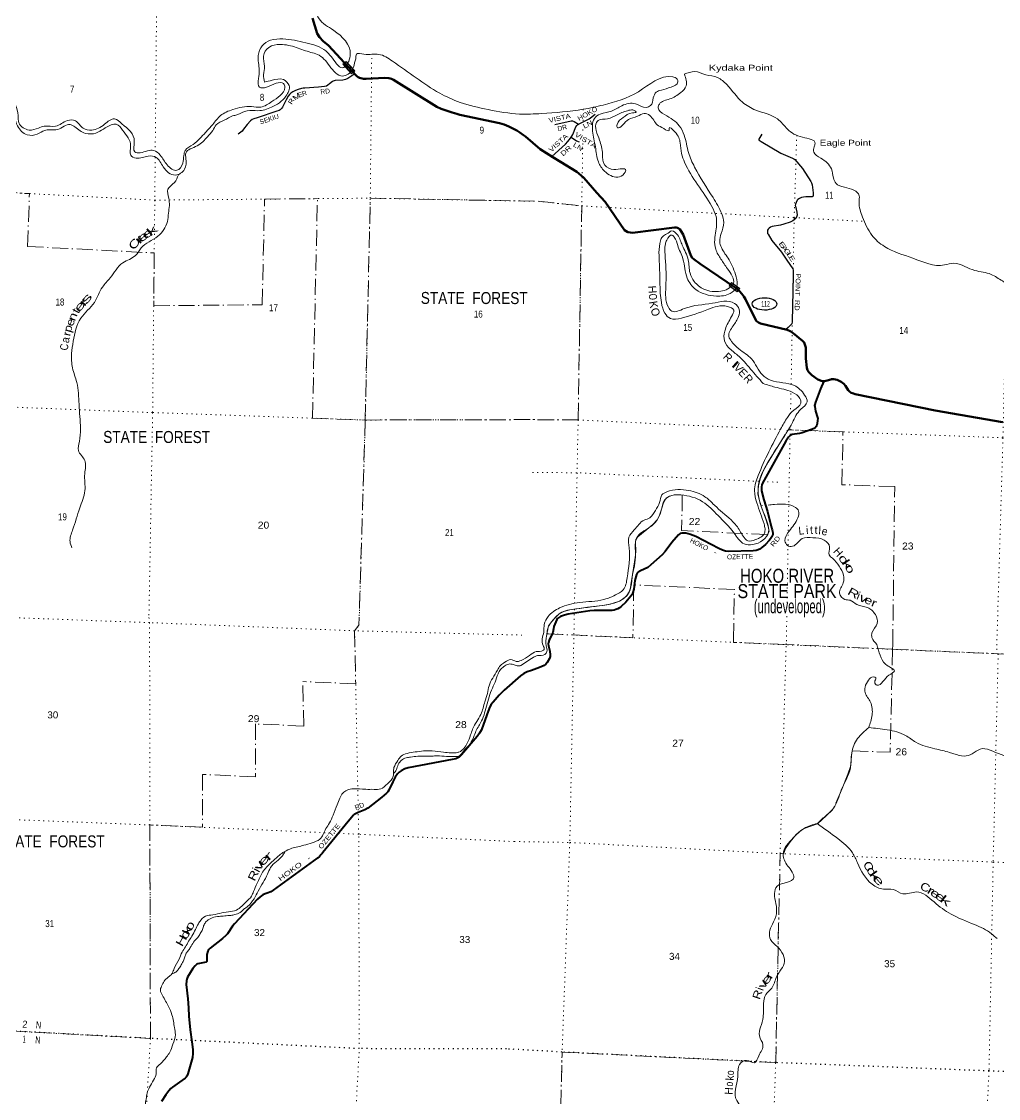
# Model space of a CAD drawing. Header units: feet. Extents: x -955330 to -733631, y 195788 to 387588.
# Drawn here: x -841218 to -816808, y 279188 to 306105 of the extents above; entities that cross this region are included whole.
import ezdxf
from ezdxf.enums import TextEntityAlignment as Align

# ---------------------------------------------------------------- set-up
doc = ezdxf.new("R2010")
doc.units = ezdxf.units.FT
doc.header["$LTSCALE"] = 80
doc.linetypes.add('DOT_DASHED', pattern=[7.7, 5, -1.2, 0.3, -1.2])
doc.linetypes.add('DOTTED', pattern=[1.5, 0.3, -1.2])
for name, color, linetype, lineweight in [('17', 7, 'Continuous', 25), ('23', 7, 'Continuous', 70), ('26', 7, 'Continuous', 40), ('29', 7, 'Continuous', 25), ('30', 7, 'Continuous', 35), ('39', 7, 'Continuous', 13), ('41', 7, 'Continuous', 13), ('44', 7, 'DOT_DASHED', 13), ('59', 7, 'Continuous', 13), ('6', 7, 'DOTTED', 25), ('7', 7, 'DOTTED', 13)]:
    doc.layers.add(name, color=color, linetype=linetype, lineweight=lineweight)
doc.layers.add('27', color=7, linetype='Continuous')
doc.layers.add('42', color=7, linetype='Continuous')

msp = doc.modelspace()

# ---------------------------------------------------------------- linework, layer by layer
at = {"layer": '17'}
msp.add_ellipse((-822654.31, 299046.83), major_axis=(309.24, -1), ratio=0.500121, dxfattribs=at)
at = {"layer": '23'}
msp.add_line((-828630.11, 303227.95), (-828262.36, 302913.47), dxfattribs=at)
for points in [[(-833947.87, 306187.31), (-833828.49, 305807.24), (-833770.27, 305710.63), (-833682.84, 305616.52), (-833549.57, 305506.59), (-832854.14, 304755.87), (-832829.88, 304733.59), (-832806.7, 304716.72), (-832777.19, 304699.85), (-832743.53, 304689.2), (-832708.7, 304681.93), (-832671.34, 304676.52), (-832606.85, 304674.11), (-832143.73, 304701.68), (-832041.16, 304691.88), (-831976.78, 304673.81), (-831925.8, 304645.24), (-830837.91, 303977.2), (-830730.09, 303925.87), (-830611.42, 303878.02), (-830456.07, 303828.14), (-830339.95, 303795.38), (-830263.44, 303776.56), (-829274.59, 303566.61), (-829155.12, 303528.15), (-829043.64, 303479.39), (-828839.4, 303378.99), (-828764.43, 303332.68), (-828672.01, 303263.78), (-828630.11, 303227.95)], [(-828262.36, 302913.47), (-827943.99, 302717.83), (-827753.66, 302600.84), (-827344.08, 302347.7), (-827231.2, 302261.2), (-827167.48, 302198.53), (-826840.05, 301819.86), (-826638.7, 301595.38), (-826154.2, 300894.1), (-826109.75, 300862.7), (-826068.49, 300841.8), (-826006.59, 300829.4), (-825955.81, 300827.36), (-824900.31, 300959.27), (-824863.51, 300960.93), (-824825.24, 300949.27), (-824770.12, 300912.12), (-824727.07, 300851.04), (-824689.98, 300781.1), (-824494.52, 300255.56), (-824460.85, 300201.74), (-824421.62, 300167.14), (-824258.5, 300050.59), (-823356.82, 299433.7), (-823333.62, 299416.04), (-823306.22, 299393.9), (-823278.82, 299367.54), (-823218.29, 299297.44), (-823169.69, 299232.78), (-823128.15, 299162.18), (-822889.6, 298674.16), (-822852.39, 298616.79), (-822806.97, 298580.14), (-822752.61, 298562.18), (-822088.18, 298396.91), (-822009.97, 298365.37), (-821934.43, 298316.93), (-821705.48, 298123.96), (-821662.22, 298080.67), (-821643.42, 298036.04), (-821623.95, 297959.13), (-821619.89, 297898.1), (-821622.03, 297685.9), (-821600.36, 297452.99), (-821575.7, 297391.41), (-821542.42, 297338.13), (-821468.87, 297266.34), (-821319.62, 297162.2), (-821257.9, 297133.35), (-821239.45, 297125.02), (-821207.98, 297116.7), (-821180.61, 297114.9), (-821168.65, 297115.85)], [(-821091.34, 297132.76), (-820996.94, 297159.6), (-820980.18, 297162.74), (-820956.74, 297164.98), (-820920.41, 297163.66), (-820883.53, 297158.32), (-820842.27, 297148.94), (-820808.65, 297136.68), (-820770.55, 297120.42), (-820742.1, 297103.38), (-820675.54, 297046.78), (-820632.98, 296998.49), (-820585.7, 296930.23), (-820560.39, 296893.91), (-820530.78, 296858.64), (-820487.52, 296828.67), (-820427.62, 296805.36), (-820392.88, 296795.45), (-818391.9, 296384.37), (-816707.36, 296088.96)], [(-821168.65, 297115.85), (-821158.07, 297116.7), (-821091.34, 297132.76)]]:
    msp.add_lwpolyline(points, dxfattribs=at)
at = {"layer": '26'}
for points in [[(-821168.65, 297115.85), (-821252.27, 296927.56), (-821382.43, 296589.14), (-821397.78, 296534.78), (-821400.82, 296509.11), (-821399.9, 296479.67), (-821377.78, 296364.24), (-821328.98, 296208.8), (-821324.51, 296179.76), (-821327.27, 296134.69), (-821340.63, 296055.61), (-821348.42, 296020.61), (-821365.88, 295981.05), (-821384.27, 295954.37), (-821394.85, 295941.96), (-821411.7, 295932.94), (-821575.12, 295878.4), (-821709.29, 295826.04), (-821746.97, 295814.06), (-821781.92, 295805.8), (-821966.08, 295781.8), (-821987.87, 295774.52), (-822012.69, 295758.88), (-822032.92, 295741.4), (-822055.31, 295714.38), (-822121.4, 295617.8), (-822702.63, 294566.15), (-822720.18, 294522.01), (-822729.82, 294479.22), (-822731.21, 294421.73), (-822727.62, 294379.1), (-822673.48, 294148.67), (-822577.15, 293858.05), (-822485.94, 293482.72), (-822460.99, 293403.34), (-822451.8, 293366.54), (-822444.44, 293311.34), (-822446.28, 293289.26), (-822453.64, 293252.46), (-822505.13, 293178.86), (-822536.39, 293134.7), (-822627.33, 293036.25), (-822719.01, 292957.78), (-822719.01, 292957.78), (-822757.88, 292927.69), (-822813.05, 292900.09), (-822859.02, 292885.37), (-822933.84, 292876.85), (-823545.82, 292860.53), (-823626.36, 292866.29), (-823705.8, 292891.81), (-823797.38, 292935.33), (-824369.72, 293231.58), (-824500.17, 293285.56), (-824560.85, 293303.96), (-824616.87, 293315.58), (-824673.02, 293320.52), (-824720.83, 293320.52), (-824763.12, 293309.48), (-824805.9, 293278.16), (-824972.47, 293082.24), (-825133.88, 292861.87), (-825210.88, 292776.81), (-825495.9, 292522.9), (-825572.24, 292461.83), (-825752.97, 292375.58), (-825810.34, 292340.74), (-825836.08, 292316.82), (-825853.01, 292288.35), (-825890.93, 292134.13), (-825916.07, 291920.31), (-825942.3, 291832.84), (-825963.88, 291784.15), (-825991.47, 291743.68), (-826118.4, 291596.85), (-826236.03, 291482.4), (-826277.41, 291450.2), (-826320.29, 291428.52), (-826373.03, 291406.04), (-826409.81, 291396.84), (-826461.29, 291385.8), (-826511.63, 291383.1), (-826911.06, 291385.87), (-827015.71, 291375.68), (-827561.84, 291294.73), (-827647.72, 291271.85), (-827754, 291233.08), (-827801.81, 291203.64), (-827825.72, 291181.56), (-827843.58, 291157.87), (-827916.64, 290980.7), (-827930.53, 290925.81), (-827942.42, 290833.71)], [(-827942.44, 290833.68), (-828038.3, 290640.35), (-828054.81, 290584.61), (-828058.93, 290551.57), (-828052.74, 290502.03), (-828020.45, 290366.06), (-828009.41, 290274.93), (-828013.54, 290231.58), (-828029.88, 290184.53), (-828087.24, 290085.27), (-828118.77, 290045.77), (-828160.03, 290012.74), (-828217.8, 289981.77), (-828272.24, 289961.62), (-828477.94, 289887.08), (-828580.93, 289847.58), (-828618.07, 289831.07), (-828665.52, 289806.29), (-828751.5, 289749.2)], [(-828751.5, 289749.2), (-829160.31, 289393.28), (-829284.67, 289267.33), (-829437.34, 289091.85), (-829488.92, 289023.72), (-829537.76, 288931.96), (-829594.26, 288780.73), (-829728.55, 288400.36), (-829772.61, 288314.57), (-829829.97, 288234.81), (-830224.45, 287775.74), (-830284.16, 287720.07), (-830315.23, 287701.42), (-830364.75, 287680.78), (-830456.06, 287656.4), (-831554.2, 287452.66), (-831640.58, 287426.13), (-831729.57, 287380.4), (-831785.28, 287343.24), (-831824.99, 287302.37), (-831884.31, 287217.31), (-831943.82, 287105.21), (-832038.99, 286894.96), (-832064.84, 286852.92), (-832097.85, 286817.83), (-832215.45, 286718.34), (-832568.26, 286446.22), (-832639.35, 286404.38), (-832809.48, 286334.58), (-832877.75, 286305.84), (-832906.63, 286289.32), (-832926.96, 286270.71), (-833056.4, 286110.35), (-833687.43, 285334.61), (-833703.93, 285311.9), (-833730.88, 285282.89), (-833774.08, 285239.65), (-833825.05, 285196.35), (-833829.15, 285194.5), (-834927.54, 284397.22), (-834991.5, 284355.93), (-835080.15, 284316.42), (-835131.8, 284300.19), (-835191.64, 284275.42), (-835259.72, 284227.94), (-835325.82, 284172.95), (-835898.28, 283553.89), (-835943.74, 283497.23), (-836074.4, 283306.61), (-836110.79, 283264.87), (-836200.04, 283190.55), (-836504.6, 282945.13), (-836523.43, 282928.35), (-836539.96, 282909.51), (-836551.28, 282889.13), (-836560.31, 282867.71), (-836585.58, 282782.55), (-836589.71, 282767.59), (-836590.51, 282756.02), (-836586.94, 282644.76), (-836588.94, 282613.01), (-836594.87, 282599.33), (-836605.15, 282592.98), (-836690.41, 282578.29), (-836810.37, 282552.9), (-836838.59, 282542.82), (-836877.79, 282505.66), (-836936.17, 282432.8), (-837073.84, 282218.23), (-837090.3, 282171.21), (-837100.61, 282125.79), (-837105.32, 282037.69), (-837065.4, 281678.47), (-837065.56, 281674.43), (-837044.25, 281453.35), (-837040.72, 281241.08), (-837005.94, 280904.29), (-836965.74, 280601.62), (-836937.09, 280412.56), (-836934.53, 280312.16), (-836947.08, 280214.98), (-837060.54, 279801.43), (-837084.12, 279749.59), (-837106.81, 279720.69), (-837131.35, 279695.24), (-837272.51, 279593.95), (-837448.28, 279471.92), (-837485.42, 279438.89), (-837539.06, 279379.02), (-837611.81, 279278.54), (-837717.26, 279113.16)]]:
    msp.add_lwpolyline(points, dxfattribs=at)
at = {"layer": '29'}
for points in [[(-832891.11, 304795.78), (-833067.3, 304679.21), (-833122.13, 304655.27), (-833191.77, 304637.06), (-833384.97, 304629.4), (-833429.95, 304616.83), (-833451.76, 304605.69), (-833521.29, 304549.41), (-833568.1, 304512.99), (-833602.57, 304493.59), (-833644.85, 304481.06), (-833794.49, 304461.9), (-834136.87, 304441.84), (-834183.2, 304437.53), (-834224.32, 304427.93), (-834308.16, 304405.19), (-834369.55, 304381.48), (-834442.8, 304344.83), (-834490.67, 304312), (-834523.6, 304284.46), (-834553.76, 304243.5), (-834608.18, 304148.82), (-834694.31, 303966.48), (-834721.81, 303930.9), (-834757.37, 303898.57), (-834778.91, 303885.63), (-834839.4, 303864.63), (-835329.06, 303699.78), (-835412.32, 303674.36), (-835453.69, 303653.61), (-835500.65, 303620.46), (-835581.38, 303535.07), (-835668.7, 303411.34), (-835709.1, 303368.21), (-835804.8, 303292.89)], [(-827971.75, 302734.89), (-827630.26, 303043.06), (-827566.9, 303109.52), (-827501.19, 303187.12), (-827468.87, 303236.71), (-827441.74, 303285.7), (-827366.31, 303476.35), (-827346.07, 303506.19), (-827324.52, 303525.59), (-827253.31, 303568.69), (-827034.96, 303677.01), (-826999.2, 303702.37), (-826884.58, 303794.08)], [(-827892.16, 303531.4), (-827487.48, 303624.25), (-827468.87, 303626.92), (-827449.48, 303622.61), (-827411.96, 303605.11), (-827304.95, 303537.44)], [(-827485.49, 303211.22), (-827350.2, 303126.6), (-827283.28, 303095.7)], [(-822718.96, 303287.25), (-822794.97, 303169.24), (-822796.94, 303152.67), (-822784.01, 303137.58), (-822735.6, 303106.36), (-822246.69, 302812.61), (-821954.55, 302691.31), (-821922.23, 302674.06), (-821898.23, 302653.53), (-821707.69, 302430.12), (-821495.55, 302111.05), (-821479.49, 302074.74), (-821466.56, 302027.31), (-821440.68, 301826.46), (-821438.55, 301759.98), (-821447.17, 301736.27), (-821461.61, 301724.42), (-821624.71, 301720.81), (-821678.77, 301714.72), (-821726.17, 301703.94), (-821777.88, 301682.38), (-821818.87, 301655.91), (-821833.89, 301637.11), (-821864.05, 301585.36), (-821881.29, 301537.94), (-821885.6, 301507.75), (-821883.12, 301489.02), (-821843.82, 301342.22), (-821840.36, 301264.14), (-821853.86, 301215.54), (-821870.52, 301186.53), (-821913.61, 301147.72), (-821950.23, 301121.85), (-822012.46, 301094.76), (-822168.91, 301039.93), (-822257.39, 301019.77), (-822460.16, 300985.46), (-822500.69, 300968.79), (-822537.32, 300942.92), (-822562.1, 300919.21), (-822576.1, 300889.02), (-822581.48, 300845.04), (-822576.1, 300809.26), (-822565.33, 300789.85), (-822468.76, 300634.82), (-822225.36, 300338.71), (-822099.84, 300144.11), (-821945.35, 299924.15), (-821936.31, 299890.55), (-821934.2, 299856.83), (-821934.2, 299755.68), (-821965.81, 298600.8), (-821975.29, 298553.39), (-821992.56, 298526.42), (-822047.35, 298473.36), (-822061.67, 298458.55), (-822119.01, 298404.58)]]:
    msp.add_lwpolyline(points, dxfattribs=at)
at = {"layer": '39'}
msp.add_line((-822738.93, 294004.5), (-822708.16, 294007.29), dxfattribs=at)
for points in [[(-837133.46, 309481.67), (-836573.01, 309010.73), (-836226.14, 308842.22), (-836032.85, 308794.49), (-835656.47, 308481.77), (-835314.93, 308113.96), (-835164.97, 307658.82), (-834902.85, 307273.92), (-834492.88, 307032.45), (-834274.27, 306794.31), (-834057.09, 306568.32), (-833885.16, 306366.24), (-833785.29, 306174.99), (-833417.93, 305884.78), (-833004.29, 305292.54), (-833043.35, 305104.62)], [(-835294.4, 304683.92), (-835278.63, 304890.87), (-835303.6, 305260.6), (-835205.74, 305498.65), (-834997.71, 305635.74), (-834685.67, 305670.08), (-834115.6, 305575.6), (-833615.21, 305370.96), (-833347.96, 305052.36), (-833199.76, 304945.9), (-833086.85, 305032.24), (-833043.35, 305104.62)], [(-835151.48, 304593.78), (-835169.13, 304775.82), (-835147.14, 304986.57), (-835175.38, 305243.58), (-835038.22, 305459.96), (-834752.55, 305533.61), (-834353.04, 305455.77), (-833985.89, 305332.83), (-833824.89, 305284.32), (-833521.92, 304996.59), (-833197.32, 304740.27), (-832945.34, 304911.94), (-832883.01, 305123.14), (-832862.63, 305170.72)], [(-832862.63, 305170.72), (-832851.12, 305287.16), (-832661.5, 305289.94), (-832288.78, 305285.67), (-831948.04, 305115.38), (-830770.03, 304316.4), (-830260.81, 304085.22), (-829557.69, 303905.02), (-828774.71, 303794.29), (-828228.19, 303806.17)], [(-828228.19, 303806.17), (-827183.02, 303912.58), (-826683.08, 304018.54), (-825805.75, 304351.94), (-824947.04, 304720.34), (-824838.57, 304665.93), (-824817.52, 304594.52), (-824988.37, 304467.52), (-825231.57, 304391.59), (-825358.81, 304339.71), (-825433.61, 304197.1), (-825500.55, 304003.75), (-825611.34, 303959.34), (-825875.46, 304049.69), (-826216.2, 304001.54), (-826474.03, 303867.61), (-826757.48, 303792.46), (-826904.95, 303682.87), (-826953.39, 303510.06), (-826949.17, 303366.76), (-826880.19, 302972.07), (-826803.99, 302595.88), (-826648.88, 302364.16), (-826322.85, 302215.03), (-826157.43, 302309.94), (-826126.94, 302407.73), (-826194.74, 302424.33), (-826421.28, 302406.34), (-826646.36, 302513.43), (-826702.48, 302796.05), (-826774.15, 303137.76), (-826860.69, 303383.61), (-826854.39, 303581.71), (-826812.26, 303628.08), (-826573.17, 303675.43), (-826322.52, 303783.38), (-826041.87, 303886.2), (-825908.96, 303883.38), (-825858.32, 303843.18), (-825953.96, 303822.44), (-826182.74, 303707.64), (-826337.43, 303535.65), (-826327.06, 303450.49), (-826203.22, 303516.63), (-826051.96, 303656.46), (-825824.68, 303737), (-825664.26, 303809.88), (-825523.42, 303758.32), (-825334.1, 303525.36), (-825169.04, 303428.52), (-825033.96, 303383.24), (-825039.36, 303443.99), (-824898.27, 303352.06), (-824761.29, 303074.58), (-824724.76, 302804.79), (-824651.63, 302588.17), (-823970.47, 301483.49), (-823864.63, 301231.36), (-823868.13, 300876.24), (-823898.25, 300649.25), (-823874.31, 300414.23), (-823741.95, 300169.22), (-823579.33, 299925.12), (-823431, 299560.74), (-823569.16, 299422.15), (-823748.99, 299366.12), (-824170.1, 299415.76), (-824407.56, 299608.09), (-824515.43, 299813.86), (-824559.28, 300146.49), (-824709.77, 300513.29), (-824827.74, 300770.4), (-824966.78, 300871.56), (-825097.4, 300795.69), (-825202.73, 300728.25), (-825251.68, 300627.87), (-825279.62, 300037.47), (-825228.9, 299080.89), (-825141.88, 298813.3), (-825006.58, 298681.21), (-824732.1, 298689.39), (-824057.12, 298913.09), (-823578.3, 298984.47), (-823423.3, 298888), (-823476.57, 298730.48), (-823631.33, 298419.21), (-823665.83, 298184.3), (-823550.8, 297958.08), (-823325.49, 297764.18), (-823002.01, 297419.36), (-822685.35, 297056.62)], [(-824655.89, 304787.07), (-824614.22, 304496.28), (-824742.48, 304329.38), (-825023.52, 304172.08), (-825281.17, 304042.19), (-825313.33, 303952.52), (-825149.44, 303783.06), (-824782.87, 303501.26), (-824658.3, 303262.58), (-824554.22, 302832.9), (-824400.92, 302468.03), (-823940.53, 301706.45), (-823720.58, 301298.78), (-823671.6, 301083.04), (-823736.22, 300804.83), (-823771.23, 300604.25), (-823731.31, 300457.47), (-823541.15, 300151.81), (-823364.44, 299723.52), (-823355.64, 299464.84), (-823515.75, 299307.17), (-823857.11, 299244.91), (-824366.1, 299404.73), (-824587.24, 299693.35), (-824693.14, 300173.57), (-824823.53, 300509.08), (-824907.79, 300715.61), (-824962.57, 300766.18), (-825097.4, 300639.74), (-825130.28, 300546.75), (-825133.42, 300199.69), (-825119.07, 299470.49), (-825054.57, 298965.55), (-824968.08, 298869.55), (-824663.12, 298929.09), (-823955.72, 299064.82), (-823403.61, 299060.87), (-823287.31, 298909.29), (-823302.97, 298736.27), (-823438.36, 298498.98), (-823546.64, 298236.48), (-823475.56, 298110.77), (-823296.37, 297922.58), (-822978.87, 297670.83), (-822705.98, 297275.36), (-822504.19, 297142.87), (-821907.43, 297008.11), (-821651.79, 296770.72), (-821588.79, 296598.87), (-821748.13, 296412.92), (-821956.01, 296085.42), (-822620.29, 295003.48), (-822811.63, 294473.41), (-822777.92, 294127.79), (-822581.99, 293569.32), (-822552.5, 293345.93), (-822948.75, 293031.27), (-823165.65, 293049.26), (-823419.52, 293326.96), (-823815.86, 293757.19), (-824199.72, 294104.22), (-824742.56, 294273.34), (-825038.49, 294235.67), (-825153.42, 294142.97), (-825235.27, 293885.57), (-825346.95, 293637.32), (-825534.29, 293456.42), (-825843.63, 293205.28), (-825878.86, 293091.51), (-825873.57, 292798.64), (-825960.05, 292206.88), (-826014.83, 291899.2), (-826238.83, 291641.22), (-826596.48, 291529.1), (-827366.25, 291423.97), (-827762.3, 291314.38), (-827967.52, 291106.68), (-828062.35, 290966.82), (-828083.58, 290843.39)], [(-824657.91, 304786.52), (-824400.9, 304855.88), (-824120.16, 304777.03), (-823827.07, 304703.79), (-823598.88, 304529.97), (-823205, 304089.73), (-822871.03, 303891.88), (-822330.49, 303670.35), (-822079.58, 303416.98), (-821701.6, 303211.47), (-821389.74, 303060.84), (-821415.86, 302970.96), (-821419.42, 302843.93), (-821250.62, 302694.47), (-820982.49, 302420.29), (-820931.67, 302200.44), (-820867.43, 302056.81), (-820655.73, 301966.35), (-820288.17, 301753.14), (-820291.04, 301595.8), (-820202.85, 301217.15), (-819972.6, 300768.74), (-819656.61, 300482.73), (-818945.92, 300188.4), (-818155.11, 300020.34), (-817929.34, 300066.62), (-817650.79, 299983.81), (-817397.18, 299883.75), (-816990.27, 299786.18), (-816709.31, 299620.53), (-816509.15, 299542.6), (-815941.74, 299519.92), (-815763.94, 299345.92), (-815405.58, 299106.8), (-815050.38, 299025.24), (-814733.9, 298842.15), (-814218.1, 298653.82), (-813618.67, 298625.95), (-813033.89, 298493.64), (-812632.59, 298222.69), (-812353.15, 298160.03), (-811307.69, 297869.67), (-810675.17, 297677.09), (-809695.79, 297167.1), (-809514.74, 296837.55), (-809430.93, 296450.99), (-809425.3, 295982.5), (-809575.55, 295957.69), (-809709.36, 295893.93), (-809791.76, 295578.01), (-809952.12, 295460.72), (-809959, 295166.28), (-809793.21, 294764.62), (-809560.57, 294370.62), (-809263.06, 294030.78), (-808811.42, 293620.74), (-808288.75, 293359.49), (-806668.45, 293032.05), (-806167.49, 293102.63), (-805878.19, 293172.84), (-805478.18, 293101.76), (-805305.38, 292905.73), (-805074.57, 292699.52), (-804974.66, 292312.37), (-804708.05, 291957.51), (-804317.34, 291858.51), (-804047.94, 291842.64), (-803900.39, 291714.15), (-803516.88, 291726.43), (-802767.25, 291630.51), (-802646.57, 291486.84), (-802359.92, 291312.91), (-802009.05, 291316.28), (-801456.95, 291281.73), (-801170.43, 291226.94), (-800969.38, 291353.12), (-800688.02, 291655.74), (-800117.06, 292002.45), (-799826.34, 292208.98), (-799447.88, 292448.26), (-799088.78, 292639.06), (-798960.4, 292854.4), (-798716.43, 292902.04), (-798503.72, 292926.59), (-798592.04, 293026.69), (-798839.63, 293080.11), (-798988.6, 292992.68), (-799206.07, 292722.05), (-799435.29, 292597.17), (-799760.02, 292362.74), (-800391.59, 291980.02)], [(-854137.11, 302218.86), (-853798.66, 302600.81), (-853674.01, 302765.28), (-853647.72, 302852.94), (-853479.22, 303049.98), (-853262.26, 303291.51), (-853020.41, 303419.24), (-852865.46, 303542.25), (-852664.12, 303923.42), (-852450.97, 304126.81), (-852098.32, 304209.97), (-851832.7, 304028.47), (-851601.71, 303624.61), (-851293.37, 303193.6), (-851068.11, 303053.95), (-850529.86, 302968.76), (-850034.81, 302865.08), (-849817.26, 302647.13), (-849678.37, 302428.19), (-849199.67, 302281.29), (-848953.2, 302194.89), (-848176.09, 302009.68), (-847726.91, 301873.51), (-847437.82, 301848.28), (-847269.82, 302077.59), (-847173.22, 302202.84), (-847009.48, 302212.66), (-846696.41, 302011.2), (-846381.84, 301712.94), (-846250.89, 301754.25), (-846061.28, 302057.29), (-845776.96, 302445.35), (-845489.61, 302726.49), (-845226.54, 302736.57), (-844927.18, 302598.05), (-844775.12, 302445.09), (-844644.64, 302476.35), (-844309.43, 302703.25), (-843810.49, 302939.98), (-843401.66, 302974.63), (-843039.57, 302958.69), (-842800.05, 302993.8), (-842535.79, 302997.74), (-842291.67, 302873.49), (-842184.59, 302792.79), (-842050.33, 302904.51), (-842036.28, 303246.54), (-841972.23, 303751.89), (-841918.38, 304040), (-841795.75, 304204.55), (-841599.15, 304227.22), (-841368.86, 304022.89), (-841306.7, 303758.53), (-841283.19, 303572.23), (-841025.52, 303393.05), (-840793.39, 303442.56), (-840649.99, 303491.45), (-840365.99, 303486.57), (-840072.89, 303632.47), (-839871.77, 303622.72), (-839676.85, 303437.89), (-839465.26, 303393.48), (-839143.99, 303538.3), (-838895.73, 303673.84), (-838709.96, 303551.83), (-838400.18, 303108.67), (-838386.3, 302846.17), (-838256.17, 302827.05), (-837912.81, 302884.37), (-837753.1, 302765.38), (-837577.02, 302522.84), (-837335.47, 302386.59), (-837192.16, 302562.44), (-837162.77, 302758.79), (-837128.65, 302884.43), (-836930.12, 303033.98), (-836763.98, 303180.74), (-836623.9, 303330.51), (-836441.03, 303533.05), (-836245.23, 303753.23), (-835941.69, 303906.79), (-835470.62, 303979.35), (-835241.32, 303968.51), (-834964.89, 304102.97), (-834758.12, 304256.23), (-834635.62, 304461.09), (-834671.61, 304553.15), (-834852.51, 304564.14), (-835099.17, 304462.8), (-835276.53, 304463.58), (-835294.4, 304683.92)], [(-854135.17, 302221.05), (-853838.6, 302437.1), (-853632.08, 302670.97), (-853511.11, 302885.97), (-853279.22, 303145.06), (-852879.78, 303323.15), (-852666.85, 303564.83), (-852589.35, 303884.27), (-852313.45, 304093.31), (-852023.32, 304090.21), (-851839, 303851.38), (-851372.17, 303103.94), (-851004.99, 302938.68), (-850320.82, 302870.04), (-849992.51, 302649.85), (-849738.78, 302343.86), (-849250.23, 302220.18), (-849034.87, 302137.43), (-848565.41, 302046.83), (-848057.51, 301916.45), (-847641.94, 301751.35), (-847363.97, 301746.7), (-847180.91, 301953.26), (-847126.41, 302126.48), (-847047.46, 302133.52), (-846714.81, 301876.89), (-846489.62, 301692.91), (-846312.49, 301601.46), (-846103.84, 301794.94), (-846010.92, 301970.72), (-845763.65, 302299.75), (-845443.93, 302625.99), (-845250.6, 302664.9), (-845074.7, 302547.3), (-844845.2, 302369.2), (-844703.85, 302331.52), (-844435.59, 302506.59), (-844099.98, 302699.23), (-843938.87, 302781.69), (-843595.25, 302887.37), (-843231.89, 302855.25), (-842840.4, 302864.37), (-842581.33, 302886.65), (-842368.93, 302773.69), (-842189.57, 302643.86), (-842026.32, 302814.92), (-841961.96, 303155.01), (-841926.21, 303572.79), (-841847.23, 303966.73), (-841762.24, 304102.51), (-841570.7, 304103.2), (-841399.68, 303967.65), (-841379.67, 303706.93), (-841317.06, 303494.94), (-841077.47, 303274.14), (-840824.72, 303290.61), (-840638.99, 303382.21), (-840517.32, 303397.68), (-840313.33, 303405.95), (-840007, 303533.21), (-839884.98, 303470.08), (-839622.34, 303310.85), (-839357.9, 303318.81), (-838981.57, 303519.96), (-838851.66, 303539.14), (-838693.37, 303389.98), (-838492.28, 302993.32), (-838490.78, 302767.57), (-838355.35, 302689.81), (-838050.49, 302742.57), (-837856.54, 302708.91), (-837678.17, 302472.32), (-837375.35, 302267.22), (-837144.82, 302411.5), (-837112.04, 302680.27), (-837113.56, 302819.37), (-836829.01, 302997.84), (-836572.47, 303223.75), (-836440.07, 303381.88), (-836352.97, 303519.59), (-836151.74, 303640.81), (-835943.22, 303745.64), (-835834.96, 303775.73), (-835580.26, 303876.77), (-835312.17, 303876.53), (-834973.51, 303962.24), (-834611.71, 304240.52), (-834532.83, 304503.48), (-834676.94, 304654.12), (-834959.97, 304636.79), (-835151.48, 304593.78)], [(-837298.79, 302272.5), (-837400.14, 302082.78), (-837561.29, 301913.66), (-837539.58, 301689.14), (-837524.03, 301505.17), (-837547, 301316.63), (-837575.03, 301106.12), (-837813.94, 300740.49), (-838230.93, 300446.2), (-838370.79, 300258.13), (-838687.72, 300076.87), (-839003.85, 299698.1), (-839196.01, 299469.72), (-839399.46, 299086.61), (-839736.56, 298690.5), (-839926.95, 298113.44), (-839967.47, 297808.7), (-839944.13, 297447.09), (-839838.21, 297084.32), (-839781.22, 296538.04), (-839747.19, 295932.19), (-839772.55, 295606.71), (-839797.13, 295383.98), (-839637.43, 295136.02), (-839638.93, 294803.58), (-839634.72, 294378.22), (-839765.8, 293947.99), (-839940.97, 293394.52), (-840006.99, 293104.87), (-839957.92, 292947.81)], [(-822685.35, 297056.62), (-822392.89, 296969.27), (-821961.15, 296840.52), (-821768.65, 296680.1), (-821747.26, 296570.33), (-821918.23, 296394.89), (-822083.6, 296209.15), (-822251.57, 295918.55), (-822810.54, 294756.07), (-822904.32, 294380.68), (-822845.34, 294077.22), (-822666.26, 293548.24), (-822640.98, 293426.01), (-822658.21, 293313.38), (-822876.77, 293155.82), (-823071.55, 293126.57), (-823189.27, 293245.91), (-823353.38, 293502.18), (-823754.11, 293878.07), (-823941.88, 294054.46), (-824143.83, 294229.35), (-824544.15, 294385.21), (-825093.91, 294350.73), (-825216.01, 294278.47), (-825276.91, 294084.89), (-825380.43, 293884.8), (-825517.37, 293704.08), (-825661.15, 293642.71), (-825907.67, 293399.37), (-826042.59, 293218.58), (-826036.33, 292947.88), (-826086.45, 292202.67), (-826183.36, 291903.42), (-826281.09, 291826.44), (-826669.4, 291658.91), (-827271.33, 291583.94), (-827773.11, 291448.8), (-828060.73, 291233.2), (-828155.94, 291038.86), (-828165.74, 290843.39)], [(-822562.21, 294020.55), (-822404.82, 294034.84), (-821878.03, 293959.14), (-821801.25, 293871.57), (-821823.03, 293696.76), (-822036.95, 293369.48), (-822144.25, 293129.15), (-822080.87, 293011.79), (-821950.86, 292988.89), (-821714.7, 293180.12), (-821445.54, 293204.64), (-821159.98, 293143.78), (-821026.54, 292969.37), (-821039.15, 292774.04), (-820954.14, 292690.21), (-820785.54, 292490.29), (-820676.54, 292264.29), (-820686.78, 292076.95), (-820776.77, 291817.82), (-820644.72, 291657.59), (-820516.46, 291640.81), (-820347.91, 291531.74), (-820080.45, 291458.71), (-819883.24, 291280.68), (-819838.46, 291061.05), (-819969.73, 290825.63), (-819968.65, 290712.56), (-819844.5, 290535.64)], [(-828740.8, 290007.05), (-828437.45, 290206.48), (-828324.9, 290257.64), (-828144.57, 290285.25), (-828091.9, 290359.02), (-828112.97, 290504.44), (-828099.19, 290748.89), (-828083.58, 290843.39)], [(-828165.74, 290843.39), (-828186.7, 290506.54), (-828161.42, 290411.7), (-828189.45, 290382.69), (-828359.27, 290359.4), (-828523.95, 290259.38), (-828734.48, 290135.61)], [(-819844.5, 290535.64), (-819635.96, 290050.11), (-819557.72, 289991.41), (-819409.14, 289878.28), (-819546.07, 289767.37), (-819694.95, 289606.43), (-819847.12, 289518.13), (-819900.56, 289594.25), (-819872.42, 289700.25), (-819937.88, 289724.31), (-820051.5, 289644.98), (-820142.57, 289470.27), (-820137.69, 289333.08), (-820005.95, 289093.46), (-819965.73, 288773.87), (-820049.99, 288459.9)], [(-834772.9, 285270.45), (-834656.04, 285352.28), (-834464.13, 285440.82), (-834167.76, 285516.48), (-833954.68, 285581.75), (-833766.9, 285668.45), (-833613.45, 285933.09), (-833524.17, 286074.97), (-833434.42, 286271.57), (-833333.76, 286530.52), (-833261.52, 286697.5), (-833191.31, 286819.99), (-833084.9, 286894.19), (-832929.84, 286927.65), (-832619.27, 286915.48), (-832411.25, 286914.08), (-832241.07, 286924.55), (-832073.53, 287054.75), (-831931.46, 287246.93), (-831927.32, 287337.97), (-831911.82, 287456.87), (-831816.76, 287637), (-831733.07, 287744.68), (-831582.5, 287812.81), (-831386.93, 287848.47), (-831171.66, 287873.09), (-830957.41, 287875.47), (-830672.14, 287840.13), (-830488.86, 287827.7), (-830379.72, 287828.79), (-830287.98, 287846.9), (-830164.62, 287938.57), (-830082.12, 288064.55), (-829997.78, 288275.58), (-829948.91, 288417.29), (-829843.22, 288609.1), (-829742.11, 288788.96), (-829640.89, 289104.64), (-829579.1, 289308.6), (-829537.83, 289505.39), (-829446.43, 289693.8), (-829328.28, 289893.16), (-829254.3, 290009.39), (-829141.48, 290091.4), (-828993.01, 290157.6), (-828862.53, 290112.22), (-828797.09, 290113.94), (-828734.48, 290135.61)], [(-831928.29, 287307.95), (-831884.34, 287350.19), (-831830.44, 287469.37), (-831770.21, 287594.33), (-831729.88, 287637.09), (-831603.68, 287702.27), (-831497.74, 287721.76), (-831319.04, 287741.98), (-831098.74, 287744.07), (-830967.33, 287746.17), (-830829.77, 287750.02), (-830602.05, 287737.59), (-830450.66, 287734.73), (-830343.62, 287733.89), (-830293.1, 287744.77), (-830196.28, 287836.99), (-830064.1, 287989.14), (-830011.85, 288053.69), (-829905.5, 288261.23), (-829848.48, 288404.59), (-829774.05, 288530.93), (-829680.54, 288721.28), (-829618.38, 288933.32), (-829546.95, 289171.31), (-829476.26, 289393.1), (-829384.22, 289595.68), (-829312.25, 289801.2), (-829250.75, 289909.89), (-829174.86, 289979.4), (-829046.55, 290046.52), (-828933.13, 290033.01), (-828884.91, 290019.23), (-828783.32, 289998.57), (-828740.8, 290007.05)], [(-820049.99, 288459.9), (-820327.99, 288181.78), (-820474.27, 287823.26), (-820508.58, 287447.38), (-820736.5, 286897.75), (-820932.79, 286439.91), (-821133.26, 286244.18), (-821333.2, 286062.55)], [(-820051.03, 288458.86), (-819585.55, 288402.1), (-819132.35, 288259.98), (-818869.21, 288091.13), (-818394.67, 287928.24), (-818030.05, 287837.05), (-817922.7, 287803.71), (-817663.42, 287745.81), (-817468.26, 287800.62), (-817268.67, 287919.78), (-816742.83, 287783.62), (-816482.15, 287709.55), (-816347.28, 287659.29), (-815790.94, 287425.51), (-815461.77, 287194.28), (-815157.46, 287157.24), (-814739.92, 287082.66), (-814435.29, 287160.49), (-814150.29, 287250.98), (-813933.43, 287188.27), (-813547.13, 287031.96), (-813263.06, 286991.48), (-813073.79, 286943.67), (-812733.56, 287058.76), (-812483.52, 287075.7), (-812283.81, 286878.45), (-812047.42, 286853.46), (-811883.14, 286729.8), (-811702.29, 286672.15), (-811577.5, 286674.58), (-811379.14, 286547.91), (-810932.42, 286393.89), (-810523.18, 286365.9), (-810115.01, 286202.92), (-809907.67, 286047.77), (-809381, 285560.91), (-809081.78, 285282.18), (-808948.25, 285143.28)], [(-821333.2, 286062.55), (-821665.78, 285937.16), (-821936.15, 285701.14), (-822184.94, 285291.17), (-822156.41, 285141.21), (-821962.36, 284847.39), (-821919.23, 284711.11), (-822082.59, 284592.91), (-822341.85, 284491.59), (-822403.08, 284307.96), (-822368.46, 284053.02), (-822357.8, 283802.81), (-822456.16, 283541.64), (-822530.06, 283342.25), (-822504.6, 283164.16), (-822340.29, 282988.09), (-822161.45, 282557.67), (-822267.04, 282371.29), (-822355.04, 282224.7), (-822474.25, 281943.99), (-822618.95, 281786.96), (-822675.76, 281560.87), (-822688.61, 281220.65), (-822752.28, 280972.59), (-822782.51, 280757.82), (-822692.58, 280529.49), (-822797.57, 280252.4), (-822900.55, 280082.07), (-823103.5, 280140.35), (-823278.38, 280036.59), (-823319.76, 279739.52), (-823348.67, 279133.73), (-823260.63, 278961.89), (-823303.44, 278840.19), (-823568.5, 278745.09), (-823591.93, 278657.1), (-823499.98, 278535.53), (-823562.28, 278323.71), (-823602.91, 278046.76), (-823590.81, 277727.99), (-823751.71, 277514.99), (-823959.44, 277553.26), (-824279.5, 277439.6), (-824527.9, 277146.51), (-824621.25, 276911.41), (-824740.94, 276784.98)], [(-821337.32, 286061), (-820824.52, 285685.04), (-820455.87, 285327.71), (-820330.61, 285076.19), (-819966.57, 284543.66), (-819679.58, 284420.47), (-819434.7, 284407.33), (-819199.27, 284303.76), (-818853.59, 284350.17), (-818418.55, 284099.75), (-817993.53, 283797.22), (-817408.19, 283532.37), (-816982.29, 283306.39), (-816844.13, 283183.48)], [(-837467.14, 282300.57), (-837366.41, 282348.07), (-837300.88, 282411.97), (-837242.12, 282504.57), (-837182.82, 282609.31), (-837148.25, 282703.01), (-837113.69, 282796.71), (-837065.84, 282871.56), (-837001.31, 282957.81), (-836918.36, 283093.9), (-836815.88, 283214.91), (-836750.99, 283309.25), (-836720.46, 283358.54), (-836683.52, 283460.24), (-836647.03, 283551.83), (-836582.87, 283629.99), (-836452.27, 283703.08), (-836283, 283737.92), (-836140.96, 283751.7), (-835992.87, 283765.21), (-835886.93, 283784.69), (-835755.14, 283839.49), (-835643.69, 283935.76), (-835572.75, 283985.22), (-835408.32, 284180.44), (-835302.72, 284370.23), (-835183.74, 284587.79), (-835071.26, 284795.51), (-834994.99, 284962.32), (-834848.71, 285113.76), (-834700.87, 285254.99), (-834651.01, 285329.75), (-834633.5, 285367.2)], [(-842016.9, 274129.18), (-841952.38, 274170.83), (-841905.81, 274261.96), (-841892.42, 274289.73), (-841860.34, 274373.41), (-841821.47, 274473), (-841750.07, 274532.58), (-841655.49, 274568.8), (-841566.69, 274566.77), (-841512.72, 274509.57), (-841437.68, 274427.07), (-841388.77, 274303.2), (-841325.1, 274148.25), (-841265.92, 274027.96), (-841225.43, 273940.97), (-841151.21, 273884.87), (-841047.48, 273855.8), (-840958.76, 273896.34), (-840909.17, 274009.63), (-840863.05, 274135.24), (-840761.76, 274319.15), (-840601.83, 274459.83), (-840482.41, 274553.71), (-840400.09, 274720.24), (-840381.73, 274901.85), (-840387.93, 275076.48), (-840353.72, 275295.89), (-840377.98, 275428.77), (-840383.27, 275579.03), (-840327.54, 275694.07), (-840163.94, 275826.47), (-839975.41, 275973.96), (-839867.16, 276133.22), (-839770.35, 276351.79), (-839708.01, 276523.29), (-839616.57, 276979.3), (-839494.28, 277225.09), (-839399.13, 277451.85), (-839279.23, 277645.05), (-839064.3, 277884.58), (-838898.4, 278067.56), (-838778.33, 278220.2), (-838556.43, 278435.09), (-838391.92, 278543.12), (-838260.12, 278642.52), (-838181.02, 278738.24), (-838113.2, 278808.12), (-838121.87, 279017.33), (-838104.71, 279172.64), (-838079.76, 279321.52), (-838024.66, 279466.99), (-837919.52, 279646.67), (-837857.73, 279806.03), (-837843.05, 279951.32), (-837749.65, 280050.44), (-837596.22, 280225.88), (-837514.09, 280343.77), (-837434.33, 280542.85), (-837374.82, 280785.43), (-837395.22, 280958.68), (-837461.43, 281279.99), (-837544.88, 281488.55), (-837698.15, 281761.13), (-837748.35, 281901.28), (-837704.25, 282026.98), (-837638.34, 282143.58), (-837520.75, 282241.6), (-837452.37, 282323.62), (-837404.98, 282432.95), (-837283.24, 282666.61), (-837208.53, 282843.62), (-837121.63, 282977.5), (-837042.53, 283117.82), (-836961.95, 283245.91), (-836873.59, 283412.16), (-836798.42, 283554.69), (-836737.83, 283643.15), (-836574.69, 283765.44), (-836491.48, 283773.8), (-836269.43, 283814.34), (-836049.3, 283856.98), (-835849.43, 283898.53), (-835715.8, 283993.79), (-835616.26, 284094.66), (-835469.89, 284248.12), (-835422.5, 284357.46), (-835332.01, 284570.24), (-835194.42, 284841.69), (-835099.73, 284969.13), (-834924.49, 285135.47), (-834772.9, 285270.45)]]:
    msp.add_spline(points, degree=3, dxfattribs=at)
at = {"layer": '44'}
for p, q in [((-842339.24, 301873.02), (-841020.86, 301804.39)), ((-841068.49, 300485.08), (-841020.86, 301804.39)), ((-833947.73, 296191.47), (-833825.2, 301678.17)), ((-824707.32, 294269), (-824724.77, 293382.47)), ((-822581.97, 293281.6), (-824724.77, 293382.47)), ((-825916.73, 292024.25), (-825941.63, 290759.52)), ((-823405.47, 291908.81), (-825916.73, 292024.25)), ((-823430.05, 290666.65), (-823405.47, 291908.81)), ((-828089.74, 290802.75), (-828084.25, 290838.97)), ((-828089.74, 290802.75), (-825942.72, 290704.05)), ((-825941.63, 290759.52), (-825942.72, 290704.05)), ((-823432.28, 290588.65), (-823430.05, 290666.65)), ((-819450.77, 290520.1), (-819453.3, 290414.77)), ((-819453.3, 290414.77), (-819515.21, 287841.9)), ((-834168.18, 288496.07), (-834190.52, 289607.68)), ((-832869.2, 289555.14), (-834190.52, 289607.68)), ((-835375.7, 288549.85), (-835374.52, 287228.48)), ((-834168.18, 288496.07), (-835375.7, 288549.85)), ((-820461.44, 287879.47), (-819515.21, 287841.9)), ((-835374.52, 287228.48), (-836694.58, 287287.27)), ((-836694.58, 287287.27), (-836693.39, 285965.91)), ((-836693.39, 285965.91), (-838013.45, 286024.7)), ((-822262.84, 285308.91), (-822180.91, 285305.66))]:
    msp.add_line(p, q, dxfattribs=at)
for points in [[(-841068.49, 300485.08), (-837902.53, 300320.27), (-837915.91, 299001.01), (-835204.76, 299025.57), (-835145.79, 301666.21), (-833825.2, 301678.17)], [(-828513.47, 296155.4), (-832632, 296145.34), (-832504.6, 301690.13), (-828310.72, 301611.91)], [(-828310.72, 301611.91), (-827221.1, 301496.86), (-827310.85, 296147.13), (-828513.47, 296155.4)], [(-833947.73, 296191.47), (-832632, 296145.34), (-832786.76, 291014.05)], [(-822581.97, 293281.6), (-822539.37, 293358.74), (-822560.03, 293487.91), (-822627.16, 293694.58), (-822761.43, 294061.43), (-822818.24, 294299.1), (-822807.91, 294500.61), (-822766.59, 294676.28), (-822689.13, 294867.46), (-822565.19, 295089.63), (-822348.3, 295440.98), (-822071.43, 295900.49)], [(-820695.28, 295849.29), (-822014.63, 295897.82), (-822071.43, 295900.49)], [(-819450.77, 290520.1), (-819399.31, 294480.73), (-820718.66, 294529.26), (-820695.28, 295849.29)], [(-825990.89, 292027.66), (-825950.09, 292280.58), (-825900.36, 292604.16), (-825877.79, 292766.81), (-825869.96, 292876.2), (-825879.56, 293076.35), (-825867.9, 293160.95), (-825822.2, 293229), (-825596.42, 293405.86), (-825441.41, 293537.22), (-825334.87, 293654.61), (-825279.26, 293767.03), (-825224.59, 293915.22), (-825180.92, 294073.56), (-825111.81, 294193.91), (-825030.19, 294239.07), (-824907.48, 294271.91), (-824801.88, 294277.81), (-824707.32, 294269)], [(-828084.25, 290838.97), (-828079.95, 290864.49), (-828051.75, 290999.58), (-827974.9, 291097.83), (-827867.65, 291229.37), (-827786.93, 291299.58), (-827666.87, 291357), (-827516.96, 291397.32), (-827286.29, 291436.94), (-827075.5, 291465.19), (-826850.04, 291492.23), (-826698.99, 291512.65), (-826515.69, 291544.73), (-826303.92, 291610.29), (-826196.61, 291665.68), (-826096.56, 291748.95), (-826035.05, 291839.73), (-826004.32, 291948.36), (-825990.89, 292027.66)], [(-838013.45, 286024.7), (-837997.43, 280688.19), (-842294.13, 280919.02), (-843144.55, 280965.99), (-847585.76, 281217.62), (-848553.48, 281261.84), (-848184.9, 286481.44), (-842895.83, 286215.39), (-842715.33, 291253.02), (-842731.41, 291387.6)], [(-832786.76, 291014.05), (-832895.77, 290877.24), (-832869.2, 289555.14)], [(-819453.3, 290414.77), (-822113.16, 290538.97), (-823432.28, 290588.65)], [(-819453.3, 290414.77), (-816815.21, 290303.58), (-811554.95, 290100.15), (-811546.14, 290231.08)], [(-820461.44, 287879.47), (-820478.01, 287757.24), (-820493.18, 287509.18), (-820569.08, 287291.5), (-820715.81, 286937.13), (-820923.26, 286461.26), (-820953.62, 286400.51), (-821115.53, 286253.7), (-821333.1, 286056.27), (-821667.04, 285934.77), (-821742.94, 285889.21), (-821864.37, 285782.9), (-822011.1, 285605.72), (-822127.48, 285433.6), (-822157.83, 285362.72), (-822180.91, 285305.66)], [(-827711.17, 280348.52), (-822374.74, 280084.4), (-822262.84, 285308.91)], [(-829456.77, 270768.18), (-828009.9, 270681.64), (-827820.7, 275928.06), (-827711.17, 280348.52)]]:
    msp.add_lwpolyline(points, dxfattribs=at)
at = {"layer": '59'}
msp.add_line((-833109.28, 305109.29), (-832891.98, 304869.22), dxfattribs=at)
msp.add_lwpolyline([(-832891.98, 304869.22), (-832969.82, 304798.76), (-833187.13, 305038.82), (-833109.28, 305109.29)], dxfattribs=at)
for points in [[(-833175.82, 305038.25), (-833109.84, 305097.98), (-832903.28, 304869.78), (-832969.25, 304810.06)], [(-823475.13, 299582.08), (-823273.91, 299433.71), (-823336.24, 299349.19), (-823537.45, 299497.58)], [(-823526.27, 299499.26), (-823473.44, 299570.9), (-823285.09, 299432.02), (-823337.92, 299360.37)]]:
    msp.add_lwpolyline(points, close=True, dxfattribs=at)
at = {"layer": '6'}
for points in [[(-829097.9, 280426.28), (-832778.56, 280433.47), (-837997.43, 280688.19), (-842294.13, 280919.02), (-843144.55, 280965.99), (-847585.76, 281217.62), (-848553.48, 281261.84), (-852999.91, 281531.95), (-853852.07, 281585.08), (-858298.87, 281847.1), (-859108.13, 281910.44), (-859771.64, 282072.57)], [(-799588.28, 279230.58), (-801187.51, 279304.64), (-806498.56, 279495.47), (-811757.35, 279684.75), (-817044.28, 279874.86), (-822374.74, 280084.4), (-827711.17, 280348.52), (-829097.9, 280426.28)]]:
    msp.add_lwpolyline(points, dxfattribs=at)
at = {"layer": '7'}
for p, q in [((-827181.24, 303912.77), (-827182.21, 303853.59)), ((-827185.55, 303651.27), (-827186.77, 303577.49)), ((-827189.59, 303406.8), (-827191.22, 303307.78)), ((-821987.41, 297043.37), (-821931.61, 300151.76)), ((-822005.06, 296300.54), (-821992.07, 296847.39)), ((-827404.02, 291414.51), (-827415.84, 290814.16)), ((-822108.12, 290617.88), (-822096.72, 291261.66))]:
    msp.add_line(p, q, dxfattribs=at)
for points in [[(-837797.64, 310315.56), (-837839.46, 306947.33), (-837877.63, 302869.28)], [(-832786.76, 291014.05), (-832628.83, 296127.08), (-832504.6, 301690.13), (-832468.2, 305291.97)], [(-821928.43, 300328.95), (-821912.74, 301202.7), (-821846.82, 303288.15)], [(-827195.36, 303057.02), (-827221.1, 301496.86), (-827310.85, 296147.13), (-827401.2, 291557.89)], [(-837879.11, 302711.16), (-837889.12, 301641.36), (-837943, 296331.53), (-838035.3, 291210.66)], [(-845942.73, 302062.19), (-842339.24, 301873.02), (-837889.12, 301641.36), (-832504.6, 301690.13), (-828310.72, 301611.91)], [(-828310.72, 301611.91), (-827221.1, 301496.86), (-821912.74, 301202.7), (-820162.65, 301110.29)], [(-816605.45, 299576.12), (-816695.9, 295702.18), (-816852.05, 290424.77)], [(-828513.47, 296155.4), (-832632, 296145.34), (-837943, 296331.53), (-842532.68, 296510.12), (-847861.72, 296741.33), (-853169.21, 297001.94), (-858373.69, 297400.8), (-859178.86, 297455.96)], [(-822257.52, 295909.25), (-827310.85, 296147.13), (-828513.47, 296155.4)], [(-822093.28, 291456.01), (-822014.63, 295897.82), (-822012.57, 295984.41)], [(-811371.67, 295494.23), (-816695.9, 295702.18), (-822014.63, 295897.82), (-822070.05, 295900.43)], [(-822319.59, 294590.71), (-827346.44, 294827.34), (-828522.55, 294835.43)], [(-828713.59, 290769.25), (-832895.77, 290877.24), (-838017.97, 291080.92), (-842715.33, 291253.02), (-847286.58, 291560.2)], [(-838035.3, 291210.66), (-838017.97, 291080.92), (-838013.45, 286024.7), (-837997.43, 280688.19), (-838259.6, 276165.17), (-838564.39, 271015.64), (-838842.3, 265968.27), (-839118.38, 260428.19), (-839420.71, 255154.89), (-839674.53, 250104.39)], [(-834451.26, 249812.97), (-834208.25, 254892.34), (-833983.54, 260146.9), (-833650.2, 265658), (-833328.92, 270770.29), (-833029.64, 275887.64), (-832778.56, 280433.47), (-832793.57, 285792.23), (-832895.77, 290877.24), (-832786.76, 291014.05)], [(-827415.84, 290814.16), (-827518.26, 285586.77), (-827711.17, 280348.52), (-827820.7, 275928.06), (-828009.9, 270681.64), (-828264.89, 265451.27), (-828522.86, 260142.39), (-828790.67, 254892.24), (-829012.9, 249514.85)], [(-811554.95, 290100.15), (-816815.21, 290303.58), (-821815.19, 290514.31), (-828089.74, 290802.75)], [(-823743.34, 249082.34), (-823515.79, 254490.87), (-823290.61, 259837), (-823063.86, 265118.59), (-822789.48, 270382.65), (-822532.9, 275496.08), (-822374.74, 280084.4), (-822262.84, 285308.91), (-822113.16, 290538.97), (-822108.12, 290617.88)], [(-816852.05, 290424.77), (-816815.21, 290303.58), (-816940.49, 285097.6), (-817044.28, 279874.86), (-817275.18, 275278.62), (-817518.44, 270092.24), (-817709.87, 264839.84), (-817984.78, 259561.68), (-818251.03, 254087.78), (-818388.54, 248718.92)], [(-828905.32, 285609.33), (-832793.57, 285792.23), (-838013.45, 286024.7), (-842895.83, 286215.39), (-848184.9, 286481.44), (-853386.91, 286751.61), (-858602, 287133.88), (-859572.9, 287230.17)], [(-828905.32, 285609.33), (-827518.26, 285586.77), (-822262.84, 285308.91), (-816940.49, 285097.6), (-811661.45, 284911.75), (-806375.24, 284755.92), (-801073.93, 284573.45), (-800729.64, 284560.69)]]:
    msp.add_lwpolyline(points, dxfattribs=at)

# ---------------------------------------------------------------- texts
at = {"layer": '17', "width": 0.55}
msp.add_text('112', height=140, dxfattribs=at).set_placement((-822628.27, 298978.52), align=Align.CENTER)
at = {"layer": '27'}
for s, rotation, p in [('HOKO', 332.633, (-824528.3, 293096.21)), ('OZETTE', 1.528, (-823588.8, 292661.94)), ('RD', 21.771, (-832864.85, 286395.62))]:
    msp.add_text(s, height=120, rotation=rotation, dxfattribs=at).set_placement(p)
for s, rotation, width, p in [('RD', 50.988, 1.25, (-822429.19, 292965.37)), ('-', 332.633, 1.45, (-823941.59, 292806.97)), ('OZETTE', 50.729, 1.2, (-833722.39, 285408.94)), ('HOKO   -', 35.974, 1.45, (-834751.27, 284611.66))]:
    msp.add_text(s, height=120, rotation=rotation, dxfattribs=dict(at, width=width)).set_placement(p)
at = {"layer": '30'}
for s, rotation, width, p in [('R', 60.111, 1.25, (-834428.85, 304082.83)), ('I', 47.906, 1.3, (-834358.25, 304153.32)), ('V', 35.581, 1.55, (-834311.14, 304183.52)), ('E', 22.736, 1.15, (-834232.06, 304221.1)), ('E', 308.42, 1.6, (-822256.67, 300486.98)), ('A', 307.42, 1.6, (-822199.12, 300399.28)), ('G', 306.42, 1.3, (-822130.77, 300317.3)), ('L', 302.823, 1.6, (-822068.53, 300233.4)), ('E', 302.823, 1.4, (-822016.69, 300150.45))]:
    msp.add_text(s, height=120, rotation=rotation, dxfattribs=dict(at, width=width)).set_placement(p, align=Align.CENTER)
msp.add_text('R', height=120, rotation=18.141, dxfattribs=at).set_placement((-834133.96, 304254.45), align=Align.CENTER)
for s, rotation, width, p in [('RD', 7.296, 0.9, (-833742.05, 304286.51)), ('HOKO ', 29.664, 1.15, (-827284.72, 303617)), ('VISTA ', 12.922, 1.2, (-828030.93, 303570.36)), ('LN', 26.664, 1.2, (-827155.39, 303425.26)), ('DR', 12.922, 0.95, (-827811.83, 303365.95)), ('VISTA', 42.064, 1.25, (-827980.22, 302831.99)), ('LN', 327.975, 1.25, (-827451.85, 302997.25)), ('VISTA ', 327.975, 1.3, (-827407.6, 303248.03)), ('DR', 42.064, 1.3, (-827686.66, 302731.98)), ('POINT  RD', 267.989, 1.15, (-821867.97, 299814.73))]:
    msp.add_text(s, height=120, rotation=rotation, dxfattribs=dict(at, width=width)).set_placement(p)
msp.add_text('SEKIU', height=120, rotation=18.606, dxfattribs=at).set_placement((-835245.95, 303531.6))
at = {"layer": '41'}
for s, rotation, width, p in [('k', 37.707, 1.95, (-837899.59, 300802.5)), ('C', 54.96, 1.45, (-838322.84, 300490.65)), ('r', 50.169, 2.05, (-838210.4, 300596.03)), ('e', 40.79, 1.85, (-838125.39, 300654.37)), ('e', 38.022, 1.75, (-838016.97, 300730.79)), ('e', 52.74, 1.75, (-839692.2, 298927.6)), ('r', 52.127, 1.95, (-839597.02, 299033.51)), ('s', 51.849, 2.05, (-839519.15, 299120.34)), ('O', 274.698, 0.75, (-825541.13, 299217.51)), ('n', 68.854, 1.35, (-839850.49, 298693.48)), ('t', 63.164, 1.3, (-839770.98, 298830.78)), ('p', 73.724, 1.2, (-839962.98, 298405.61)), ('e', 69.605, 1.2, (-839906.99, 298555.7)), ('r', 77.341, 1.15, (-839992.08, 298279.79)), ('C', 84.668, 0.85, (-840053.71, 297960.73)), ('I', 317.814, 2.2, (-823449.66, 297459.42)), ('L', 6.176, 0.9, (-821726.79, 293283.98)), ('o', 304.518, 1.6, (-820757.54, 292607.36)), ('k', 303.48, 1.8, (-820669.15, 292483.77)), ('o', 299.831, 1.45, (-820601.95, 292376.12)), ('R', 330.041, 1.45, (-820479.95, 291733.96)), ('i', 337.53, 1.05, (-820342.15, 291661.23)), ('v', 333.604, 1.45, (-820222.12, 291600.91)), ('e', 335.42, 1.3, (-820091.79, 291549.61)), ('r', 338.144, 1.4, (-819949.39, 291480.75)), ('r', 42.824, 2.15, (-834984.3, 285175.47)), ('v', 57.178, 1.7, (-835202.88, 284957.71)), ('e', 49.587, 1.85, (-835098.84, 285078.15)), ('C', 299.343, 1.3, (-820141.16, 284943.27)), ('R', 64.75, 1.35, (-835339.02, 284719.48)), ('i', 61.497, 1.25, (-835267.94, 284852.99)), ('o', 302.584, 1.55, (-820061.45, 284815.21)), ('k', 306.433, 1.9, (-819974.45, 284690.4)), ('e', 310.801, 1.85, (-819873.71, 284576.23)), ('C', 333.954, 1.25, (-818683.03, 284378.11)), ('r', 330.359, 1.65, (-818548, 284299.83)), ('e', 327.208, 1.55, (-818440.9, 284229.47)), ('e', 324.173, 1.7, (-818316.94, 284147.17)), ('k', 322.561, 1.95, (-818190.17, 284053.24)), ('k', 61.927, 1.6, (-836989.77, 283342.5)), ('o', 62.093, 1.4, (-836926.96, 283460.95)), ('H', 60.715, 1.45, (-837140.37, 283087.2)), ('o', 57.219, 1.55, (-837048.15, 283238.38)), ('v', 60.537, 1.55, (-822609.4, 281998.53)), ('e', 55.068, 1.65, (-822527.35, 282104.95)), ('r', 60.144, 1.65, (-822448.82, 282215.85)), ('R', 71.234, 1.2, (-822738.74, 281754.07)), ('k', 86.011, 0.95, (-823423.18, 279693.94)), ('o', 86.837, 0.8, (-823415.16, 279825.44)), ('H', 87.749, 0.95, (-823447.13, 279370.86)), ('o', 86.011, 0.8, (-823441.08, 279541.19))]:
    msp.add_text(s, height=200, rotation=rotation, dxfattribs=dict(at, width=width)).set_placement(p, align=Align.CENTER)
for s, rotation, p in [('H', 274.698, (-825556.1, 299399.6)), ('K', 279.123, (-825522.3, 299015.8)), ('O', 290.067, (-825473.16, 298809.71)), ('a', 80.202, (-840025.44, 298130.78)), ('R', 316.594, (-823637.26, 297639.55)), ('V', 313.814, (-823375.22, 297380.39)), ('E', 312.528, (-823263.87, 297257.15)), ('R', 311.12, (-823130.45, 297109.21)), ('i', 5.027, (-821579.79, 293293.35)), ('t', 1.212, (-821478.02, 293301.17)), ('t', 359.212, (-821365.82, 293298.77)), ('l', 356.43, (-821280.21, 293291.03)), ('e', 348.265, (-821167.92, 293268.48)), ('H', 311.257, (-820888.4, 292780.44)), ('i', 69.545, (-822680.26, 281894.35))]:
    msp.add_text(s, height=200, rotation=rotation, dxfattribs=at).set_placement(p, align=Align.CENTER)
at = {"layer": '42'}
for s, width, p in [('Kydaka Point', 1.35, (-824043.54, 304874.73)), ('Eagle Point', 1.25, (-821275.26, 302999.05))]:
    msp.add_text(s, height=150, dxfattribs=dict(at, width=width)).set_placement(p)
at = {"layer": '44', "width": 0.85}
for p in [(-831243.4, 299046.93), (-839177.7, 295573.5), (-841812.57, 285466.55)]:
    msp.add_text('STATE  FOREST', height=300, rotation=359.919, dxfattribs=at).set_placement(p)
at = {"layer": '44'}
for s, width, p in [('HOKO RIVER', 0.8, (-822089.97, 292077.13)), ('STATE PARK', 0.85, (-822089.97, 291693.95)), ('(undeveloped)', 0.6, (-822023.59, 291315.88))]:
    msp.add_text(s, height=350, rotation=0.03, dxfattribs=dict(at, width=width)).set_placement(p, align=Align.CENTER)
at = {"layer": '6'}
for s, width, p in [('2', 0.95, (-841138.4, 280957.08)), ('N', 0.75, (-840797.16, 280938.75)), ('1', 0.5, (-841155.69, 280583.72)), ('N', 0.75, (-840814.69, 280562.21))]:
    msp.add_text(s, height=175, rotation=356.925, dxfattribs=dict(at, width=width)).set_placement(p, align=Align.CENTER)
at = {"layer": '7'}
for s, width, p in [('7', 0.85, (-840008.13, 304326.99)), ('8', 0.85, (-835263.92, 304123.02)), ('10', 0.85, (-824496.71, 303552.86)), ('9', 0.85, (-829771.86, 303304.31)), ('11', 0.65, (-821136.5, 301675.63)), ('18', 0.85, (-840369.53, 299007.03)), ('17', 0.85, (-835033.71, 298866.21)), ('16', 0.85, (-829916.58, 298705.93)), ('15', 0.85, (-824681.52, 298373.09)), ('14', 0.85, (-819284.98, 298297.45)), ('19', 0.85, (-840306.25, 293638.4)), ('22', 1.1, (-824545.16, 293523.33)), ('20', 1.1, (-835315.36, 293431.73)), ('21', 0.85, (-830637.33, 293245.72)), ('23', 1.1, (-819216.81, 292908.42)), ('30', 1.05, (-840573.69, 288687.58)), ('29', 1.1, (-835561.96, 288593.64)), ('28', 1.1, (-830381.6, 288445.17)), ('27', 1.1, (-824958.98, 287980.25)), ('26', 1.1, (-819379.26, 287766.31)), ('31', 0.85, (-840626.18, 283471.9)), ('32', 1.05, (-835409.49, 283246.68)), ('33', 1.05, (-830279.62, 283073.96)), ('34', 1.05, (-825040.19, 282652.69)), ('35', 1.05, (-819665.28, 282468.47))]:
    msp.add_text(s, height=175, dxfattribs=dict(at, width=width)).set_placement(p)

doc.saveas('drawing.dxf')
